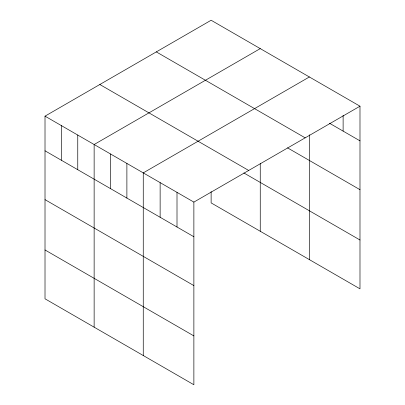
<?xml version="1.0" encoding="UTF-8"?>
<svg xmlns="http://www.w3.org/2000/svg" width="405" height="405" viewBox="0 0 405 405"><rect width="100%" height="100%" fill="white"/><g stroke="black" fill="none" stroke-linecap="round" stroke-linejoin="round"><path stroke-width="0.61" d="M309.374 134.794L309.374 259.62M45.011 116.154L193.873 202.105L193.873 384.75L45.011 298.804L45.011 116.154L211.126 20.25L359.989 106.196L359.989 288.846L211.126 202.895L211.126 191.626M260.253 48.61L94.137 144.519L94.137 327.164M309.374 76.975L143.259 172.879L143.259 355.529M193.873 202.105L359.989 106.196M329.513 123.252L359.989 140.849M156.305 51.901L305.173 137.847M287.545 147.86L359.989 189.687M99.827 84.508L248.695 170.454M243.876 172.965L359.989 240.003M45.011 150.807L193.873 236.753M45.011 199.645L193.873 285.591M45.011 249.966L193.873 335.912M343.121 115.359L343.121 131.109M260.253 163.549L260.253 231.26M177.005 192.36L177.005 227.013M160.132 182.62L160.132 217.272M126.886 163.428L126.886 198.08M110.509 153.971L110.509 188.624M77.76 135.062L77.76 169.715M61.383 125.611L61.383 160.264"/></g></svg>
